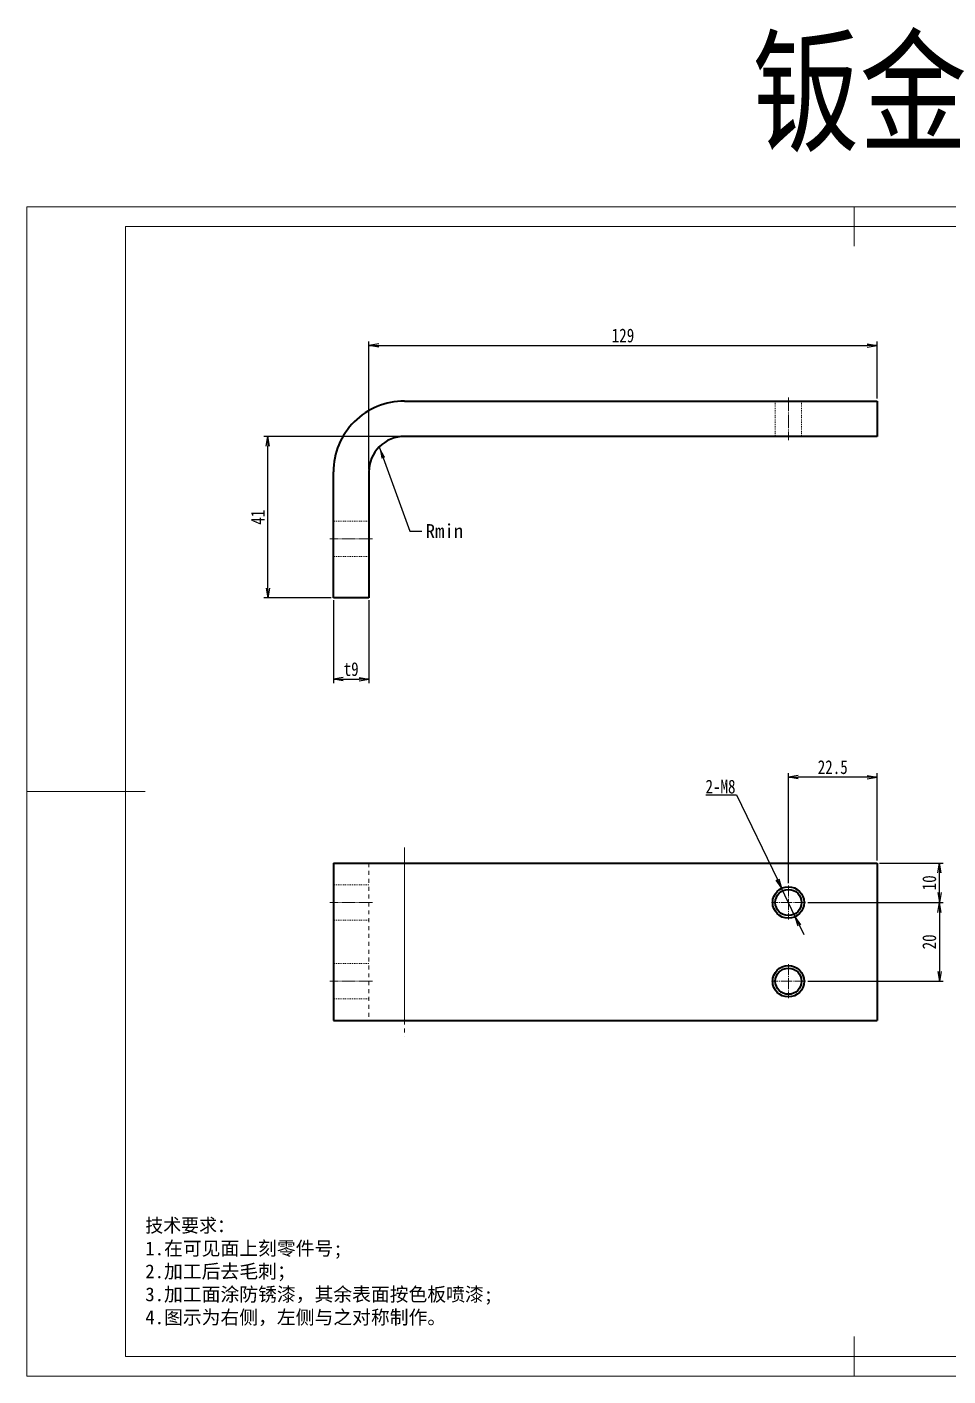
# Model space of a CAD drawing. Header units: millimetres. Extents: x -15766 to 80009, y -9701 to 15159.
# Drawn here: x -674.5 to -440.7, y 11131.7 to 11474.4 of the extents above; entities that cross this region are included whole.
import ezdxf

# ---------------------------------------------------------------- set-up
doc = ezdxf.new("R2010")
doc.units = ezdxf.units.MM
doc.linetypes.add('CENTER-HOKUTO_1', pattern=[16, 13, -1, 1, -1])
doc.linetypes.add('HIDDEN-HOKUTO_1', pattern=[2, 1, -1])
doc.layers.get('DEFPOINTS').update_dxf_attribs({"lineweight": 18})
for name, color, linetype, lineweight in [('AM_7', 2, 'CENTER-HOKUTO_1', 18), ('AM_HID', 1, 'HIDDEN-HOKUTO_1', 18), ('AM_VIS', 7, 'Continuous', 18), ('CDRAFT0', 7, 'Continuous', 18), ('DIM', 253, 'Continuous', 20), ('title_frame', 7, 'Continuous', 18), ('word_dim', 9, 'Continuous', 18), ('粗实线层_1', 7, 'Continuous', 15)]:
    doc.layers.add(name, color=color, linetype=linetype, lineweight=lineweight)
doc.styles.add('DIM', font='', dxfattribs={"width": 0.8})
doc.styles.get('DIM').set_extended_font_data('NSimSun')
doc.dimstyles.new('1-1', dxfattribs={"dimtxt": 3.5, "dimasz": 3, "dimexe": 1, "dimexo": 0, "dimgap": 1, "dimtad": 1, "dimdsep": 46, "dimtxsty": 'DIM', "dimblk": '_CAXARROW', "dimcen": 0, "dimdle": 6, "dimclrd": 256, "dimclre": 256, "dimclrt": 3, "dimazin": 2, "dimtfac": 0.707107, "dimtmove": 0, "dimatfit": 3, "dimfxl": 0, "dimfrac": 2, "dimtolj": 1, "dimarcsym": 0})
doc.dimstyles.new('1-1$0', dxfattribs={"dimtxt": 3.5, "dimasz": 2.5, "dimexe": 1, "dimexo": 0.625, "dimgap": 0.8, "dimtad": 1, "dimdsep": 46, "dimtxsty": 'DIM', "dimblk": 'OPEN', "dimcen": 0, "dimdle": 5, "dimclrd": 256, "dimclre": 256, "dimclrt": 3, "dimazin": 3, "dimtfac": 0.5, "dimtmove": 0, "dimatfit": 3, "dimldrblk": 'OPEN', "dimfxl": 0, "dimtolj": 1, "dimarcsym": 0})
doc.dimstyles.new('1-1$3', dxfattribs={"dimtxt": 3.5, "dimasz": 2.5, "dimexe": 1, "dimexo": 0.625, "dimgap": 0.3, "dimtad": 1, "dimtih": 1, "dimtoh": 1, "dimdsep": 46, "dimtxsty": 'DIM', "dimblk": 'OPEN', "dimcen": 0, "dimdle": 5, "dimclrd": 256, "dimclre": 256, "dimclrt": 3, "dimazin": 3, "dimtfac": 0.5, "dimtmove": 0, "dimatfit": 3, "dimldrblk": 'OPEN', "dimfxl": 0, "dimtolj": 1, "dimarcsym": 0})

# ---------------------------------------------------------------- blocks, each defined once
blk = doc.blocks.new('*X3')
at = {"layer": 'CDRAFT0'}
for p, q in [((420, 297), (0, 297)), ((0, 297), (0, 0)), ((420, 0), (420, 297)), ((0, 0), (420, 0))]:
    blk.add_line(p, q, dxfattribs=at)
at = {"layer": '粗实线层_1'}
for p, q in [((210, 297), (210, 287)), ((415, 292), (25, 292)), ((25, 292), (25, 5)), ((415, 5), (415, 292)), ((0, 148.5), (30, 148.5)), ((420, 148.5), (410, 148.5)), ((210, 0), (210, 10)), ((25, 5), (415, 5))]:
    blk.add_line(p, q, dxfattribs=at)
blk = doc.blocks.new('_OPEN')
at = {"color": 0, "linetype": 'ByBlock', "lineweight": -2}
for p, q in [((-1, 0.166667), (0, 0)), ((-1, -0.166667), (0, 0)), ((0, 0), (-1, 0))]:
    blk.add_line(p, q, dxfattribs=at)
blk = doc.blocks.new('*D263')
at = {"layer": 'DEFPOINTS', "color": 0, "transparency": 16777216}
for p in [(-596.71, 11329.39), (-587.71, 11329.39), (-587.71, 11308.73)]:
    blk.add_point(p, dxfattribs=at)
at = {"layer": 'DIM', "linetype": 'Continuous', "lineweight": -2, "transparency": 16777216}
for p, q in [((-596.71, 11328.77), (-596.71, 11307.73)), ((-587.71, 11328.77), (-587.71, 11307.73)), ((-594.21, 11308.73), (-590.21, 11308.73))]:
    blk.add_line(p, q, dxfattribs=at)
at = {"layer": 'DIM', "lineweight": -2, "transparency": 16777216, "xscale": 2.5, "yscale": 2.5, "zscale": 2.5, "rotation": 180}
blk.add_blockref('_OPEN', (-596.71, 11308.73), dxfattribs=at)
at = {"layer": 'DIM', "lineweight": -2, "transparency": 16777216, "xscale": 2.5, "yscale": 2.5, "zscale": 2.5}
blk.add_blockref('_OPEN', (-587.71, 11308.73), dxfattribs=at)
at = {"layer": 'DIM', "color": 3, "transparency": 16777216, "insert": (-592.21, 11311.28), "char_height": 3.5, "attachment_point": 5, "style": 'DIM'}
blk.add_mtext('\\A1;t9', dxfattribs=at)
blk = doc.blocks.new('*D264')
at = {"layer": 'DEFPOINTS', "color": 0, "transparency": 16777216}
for p in [(-613.39, 11370.39), (-578.71, 11370.39), (-596.71, 11329.39)]:
    blk.add_point(p, dxfattribs=at)
at = {"layer": 'DIM', "linetype": 'Continuous', "lineweight": -2, "transparency": 16777216}
for p, q in [((-579.33, 11370.39), (-614.39, 11370.39)), ((-613.39, 11331.89), (-613.39, 11367.89)), ((-597.33, 11329.39), (-614.39, 11329.39))]:
    blk.add_line(p, q, dxfattribs=at)
at = {"layer": 'DIM', "lineweight": -2, "transparency": 16777216, "xscale": 2.5, "yscale": 2.5, "zscale": 2.5}
for p, rotation in [((-613.39, 11370.39), 90), ((-613.39, 11329.39), 270)]:
    blk.add_blockref('_OPEN', p, dxfattribs=dict(at, rotation=rotation))
at = {"layer": 'DIM', "color": 3, "transparency": 16777216, "insert": (-615.94, 11349.89), "char_height": 3.5, "attachment_point": 5, "rotation": 90, "style": 'DIM'}
blk.add_mtext('\\A1;41', dxfattribs=at)
blk = doc.blocks.new('*D265')
at = {"layer": 'DEFPOINTS', "color": 0, "transparency": 16777216}
for p in [(-458.71, 11393.47), (-458.71, 11379.39), (-587.71, 11361.39)]:
    blk.add_point(p, dxfattribs=at)
at = {"layer": 'DIM', "linetype": 'Continuous', "lineweight": -2, "transparency": 16777216}
for p, q in [((-587.71, 11362.02), (-587.71, 11394.47)), ((-585.21, 11393.47), (-461.21, 11393.47)), ((-458.71, 11380.02), (-458.71, 11394.47))]:
    blk.add_line(p, q, dxfattribs=at)
at = {"layer": 'DIM', "lineweight": -2, "transparency": 16777216, "xscale": 2.5, "yscale": 2.5, "zscale": 2.5, "rotation": 180}
blk.add_blockref('_OPEN', (-587.71, 11393.47), dxfattribs=at)
at = {"layer": 'DIM', "lineweight": -2, "transparency": 16777216, "xscale": 2.5, "yscale": 2.5, "zscale": 2.5}
blk.add_blockref('_OPEN', (-458.71, 11393.47), dxfattribs=at)
at = {"layer": 'DIM', "color": 3, "transparency": 16777216, "insert": (-523.21, 11396.02), "char_height": 3.5, "attachment_point": 5, "style": 'DIM'}
blk.add_mtext('\\A1;129', dxfattribs=at)
blk = doc.blocks.new('_CAXARROW')
blk.add_hatch(color=0).paths.add_polyline_path([(0, 0), (-1, 0.125), (-1, -0.125)], flags=0)
blk = doc.blocks.new('*D271')
at = {"layer": 'DEFPOINTS', "color": 0, "transparency": 16777216}
for p in [(-481.21, 11283.83), (-458.71, 11262.02), (-481.21, 11256.34)]:
    blk.add_point(p, dxfattribs=at)
at = {"layer": 'DIM', "linetype": 'Continuous', "lineweight": -2, "transparency": 16777216}
for p, q in [((-481.21, 11256.97), (-481.21, 11284.83)), ((-461.21, 11283.83), (-478.71, 11283.83)), ((-458.71, 11262.65), (-458.71, 11284.83))]:
    blk.add_line(p, q, dxfattribs=at)
at = {"layer": 'DIM', "lineweight": -2, "transparency": 16777216, "xscale": 2.5, "yscale": 2.5, "zscale": 2.5, "rotation": 180}
blk.add_blockref('_OPEN', (-481.21, 11283.83), dxfattribs=at)
at = {"layer": 'DIM', "lineweight": -2, "transparency": 16777216, "xscale": 2.5, "yscale": 2.5, "zscale": 2.5}
blk.add_blockref('_OPEN', (-458.71, 11283.83), dxfattribs=at)
at = {"layer": 'DIM', "color": 3, "transparency": 16777216, "insert": (-469.96, 11286.38), "char_height": 3.5, "attachment_point": 5, "style": 'DIM'}
blk.add_mtext('\\A1;22.5', dxfattribs=at)
blk = doc.blocks.new('*D272')
at = {"layer": 'DEFPOINTS', "color": 0, "transparency": 16777216}
for p in [(-458.71, 11262.02), (-442.89, 11262.02), (-476.89, 11252.02)]:
    blk.add_point(p, dxfattribs=at)
at = {"layer": 'DIM', "linetype": 'Continuous', "lineweight": -2, "transparency": 16777216}
for p, q in [((-458.08, 11262.02), (-441.89, 11262.02)), ((-442.89, 11254.52), (-442.89, 11259.52)), ((-476.26, 11252.02), (-441.89, 11252.02))]:
    blk.add_line(p, q, dxfattribs=at)
at = {"layer": 'DIM', "lineweight": -2, "transparency": 16777216, "xscale": 2.5, "yscale": 2.5, "zscale": 2.5}
for p, rotation in [((-442.89, 11262.02), 90), ((-442.89, 11252.02), 270)]:
    blk.add_blockref('_OPEN', p, dxfattribs=dict(at, rotation=rotation))
at = {"layer": 'DIM', "color": 3, "transparency": 16777216, "insert": (-445.44, 11257.02), "char_height": 3.5, "attachment_point": 5, "rotation": 90, "style": 'DIM'}
blk.add_mtext('\\A1;10', dxfattribs=at)
blk = doc.blocks.new('*D273')
at = {"layer": 'DEFPOINTS', "color": 0, "transparency": 16777216}
for p in [(-476.89, 11252.02), (-476.89, 11232.02), (-442.89, 11232.02)]:
    blk.add_point(p, dxfattribs=at)
at = {"layer": 'DIM', "linetype": 'Continuous', "lineweight": -2, "transparency": 16777216}
for p, q in [((-476.26, 11252.02), (-441.89, 11252.02)), ((-442.89, 11249.52), (-442.89, 11234.52)), ((-476.26, 11232.02), (-441.89, 11232.02))]:
    blk.add_line(p, q, dxfattribs=at)
at = {"layer": 'DIM', "lineweight": -2, "transparency": 16777216, "xscale": 2.5, "yscale": 2.5, "zscale": 2.5}
for p, rotation in [((-442.89, 11252.02), 90), ((-442.89, 11232.02), 270)]:
    blk.add_blockref('_OPEN', p, dxfattribs=dict(at, rotation=rotation))
at = {"layer": 'DIM', "color": 3, "transparency": 16777216, "insert": (-445.44, 11242.02), "char_height": 3.5, "attachment_point": 5, "rotation": 90, "style": 'DIM'}
blk.add_mtext('\\A1;20', dxfattribs=at)
blk = doc.blocks.new('*D274')
at = {"layer": 'DEFPOINTS', "color": 0, "transparency": 16777216}
for p in [(-482.94, 11255.63), (-479.48, 11248.42)]:
    blk.add_point(p, dxfattribs=at)
at = {"layer": 'DIM', "linetype": 'Continuous', "lineweight": -2, "transparency": 16777216}
for p, q in [((-502.21, 11279.39), (-494.36, 11279.39)), ((-494.36, 11279.39), (-484.02, 11257.88)), ((-479.48, 11248.42), (-482.94, 11255.63)), ((-478.39, 11246.16), (-477.31, 11243.91))]:
    blk.add_line(p, q, dxfattribs=at)
at = {"layer": 'DIM', "lineweight": -2, "transparency": 16777216, "xscale": 2.5, "yscale": 2.5, "zscale": 2.5}
for p, rotation in [((-482.94, 11255.63), 295.662792413064), ((-479.48, 11248.42), 115.6627924130641)]:
    blk.add_blockref('_OPEN', p, dxfattribs=dict(at, rotation=rotation))
at = {"layer": 'DIM', "color": 3, "transparency": 16777216, "insert": (-498.45, 11281.44), "char_height": 3.5, "attachment_point": 5, "style": 'DIM'}
blk.add_mtext('\\A1;2-M8', dxfattribs=at)

msp = doc.modelspace()

# ---------------------------------------------------------------- linework, layer by layer
at = {"color": 7, "lineweight": 13}
msp.add_line((-578.70912, 11262.02136), (-578.70912, 11222.02136), dxfattribs=at)
at = {"layer": 'AM_7', "color": 2, "lineweight": 13, "ltscale": 0.270013}
msp.add_line((-481.20965, 11380.29211), (-481.20965, 11369.49158), dxfattribs=at)
at = {"layer": 'AM_7', "color": 2, "lineweight": 13, "ltscale": 0.270007}
for p, q in [((-586.80974, 11344.39209), (-597.61004, 11344.39209)), ((-586.8097, 11252.02142), (-597.61, 11252.02142)), ((-586.8097, 11232.02142), (-597.61, 11232.02142))]:
    msp.add_line(p, q, dxfattribs=at)
at = {"layer": 'AM_7', "color": 2, "lineweight": 13}
msp.add_line((-578.70912, 11266.02142), (-578.70912, 11218.02075), dxfattribs=at)
at = {"layer": 'AM_7', "color": 2, "lineweight": 13, "ltscale": 0.216028}
for p, q in [((-481.20961, 11256.3418), (-481.20961, 11247.70068)), ((-476.8888, 11252.02124), (-485.52992, 11252.02124)), ((-481.20961, 11236.3418), (-481.20961, 11227.70068)), ((-476.8888, 11232.02124), (-485.52992, 11232.02124))]:
    msp.add_line(p, q, dxfattribs=at)
at = {"layer": 'AM_HID', "color": 1, "lineweight": 13, "ltscale": 0.225}
for p, q in [((-484.53289, 11379.39209), (-484.53289, 11370.39209)), ((-484.53289, 11379.39209), (-484.53289, 11370.39209)), ((-477.88592, 11379.39209), (-477.88592, 11370.39209)), ((-477.88592, 11379.39209), (-477.88592, 11370.39209)), ((-587.70916, 11348.89209), (-596.70916, 11348.89209)), ((-587.70916, 11348.89209), (-596.70916, 11348.89209)), ((-587.70916, 11339.89209), (-596.70916, 11339.89209)), ((-587.70916, 11339.89209), (-596.70916, 11339.89209)), ((-587.70912, 11256.52142), (-596.70912, 11256.52142)), ((-587.70912, 11247.52142), (-596.70912, 11247.52142)), ((-587.70912, 11236.52142), (-596.70912, 11236.52142)), ((-587.70912, 11227.52142), (-596.70912, 11227.52142))]:
    msp.add_line(p, q, dxfattribs=at)
at = {"layer": 'AM_HID', "color": 1, "lineweight": 13}
for p, q in [((-587.70912, 11262.02142), (-587.70912, 11222.02142)), ((-578.70912, 11262.02136), (-578.70912, 11222.02136))]:
    msp.add_line(p, q, dxfattribs=at)
at = {"layer": 'AM_VIS', "color": 0, "lineweight": 35}
for p, q in [((-578.70916, 11379.39209), (-458.70965, 11379.39209)), ((-458.70965, 11370.39209), (-578.70916, 11370.39209)), ((-596.70916, 11329.39209), (-596.70916, 11361.39209)), ((-587.70916, 11361.39209), (-587.70916, 11329.39209)), ((-596.70912, 11262.02142), (-596.70912, 11222.02142)), ((-578.70912, 11262.02136), (-458.70912, 11262.02124)), ((-458.70912, 11262.02124), (-458.70961, 11222.02124)), ((-578.70912, 11222.02136), (-458.70961, 11222.02124))]:
    msp.add_line(p, q, dxfattribs=at)
at = {"layer": 'AM_VIS', "color": 0, "lineweight": 35, "ltscale": 0.225}
for p, q in [((-458.70965, 11379.39209), (-458.70965, 11370.39209)), ((-587.70916, 11329.39209), (-596.70916, 11329.39209))]:
    msp.add_line(p, q, dxfattribs=at)
at = {"layer": 'AM_VIS', "color": 0, "lineweight": 35, "ltscale": 0.45}
for p, q in [((-596.70912, 11262.02142), (-578.70912, 11262.02136)), ((-596.70912, 11222.02142), (-578.70912, 11222.02136))]:
    msp.add_line(p, q, dxfattribs=at)
at = {"layer": 'AM_VIS', "color": 0, "lineweight": 35}
for centre, radius in [((-481.20936, 11252.02124), 4), ((-481.20961, 11252.02124), 3.3235), ((-481.20912, 11232.02124), 4), ((-481.20961, 11232.02124), 3.3235)]:
    msp.add_circle(centre, radius, dxfattribs=at)
for radius in [18, 9]:
    msp.add_arc((-578.70916, 11361.39209), radius, 90.0000162, 180.0000223, dxfattribs=at)

# ---------------------------------------------------------------- block references
at = {"layer": 'title_frame'}
msp.add_blockref('*X3', (-674.5075, 11131.74841), dxfattribs=at)

# ---------------------------------------------------------------- texts
at = {"layer": 'DIM', "insert": (-490.41693, 11470.44665), "char_height": 25, "width": 104.980501, "attachment_point": 1, "style": 'DIM'}
msp.add_mtext('{\\C3;钣金}', dxfattribs=at)
at = {"layer": 'DIM', "color": 3, "insert": (-573.30836, 11348.12672), "char_height": 3.5, "attachment_point": 1}
msp.add_mtext('\\A1;Rmin', dxfattribs=at)
at = {"layer": 'word_dim', "linetype": 'Continuous', "ltscale": 4, "insert": (-644.47312, 11171.75392), "char_height": 3.5, "width": 139.6035818, "attachment_point": 1}
msp.add_mtext('{\\C3;技术要求：\\P\\fNSimSun|b0|i0|c134|p49;1\\fSimSun|b0|i0|c134|p49;.在可见面上刻零件号;\\P2.加工后去毛刺；\\P3.加工面涂防锈漆，其余表面按色板喷漆;\\P\\fNSimSun|b0|i0|c134|p49;4\\fSimSun|b0|i0|c134|p49;.图示为右侧，左侧与之对称制作。\\P         }', dxfattribs=at)

# ---------------------------------------------------------------- dimensions: what is measured, and where the dimension line sits
at = {"layer": 'DIM'}
for base, p1, p2, picture, middle in [((-458.70965, 11393.46554), (-587.70916, 11361.39209), (-458.70965, 11379.39209), '*D265', (-523.2094, 11396.01554)), ((-481.20961, 11283.83124), (-458.70912, 11262.02124), (-481.20961, 11256.3418), '*D271', (-469.95936, 11286.38124))]:
    dim = msp.add_linear_dim(base=base, p1=p1, p2=p2, dimstyle='1-1$0', dxfattribs=at)
    dim.commit()
    dim.dimension.update_dxf_attribs({"geometry": picture, "text_midpoint": middle})
for base, p1, p2, picture, middle in [((-613.38702, 11370.39209), (-596.70916, 11329.39209), (-578.70916, 11370.39209), '*D264', (-615.93702, 11349.89209)), ((-442.88764, 11262.02124), (-476.8888, 11252.02124), (-458.70912, 11262.02124), '*D272', (-445.43764, 11257.02124)), ((-442.88764, 11232.02124), (-476.8888, 11252.02124), (-476.8888, 11232.02124), '*D273', (-445.43764, 11242.02124))]:
    dim = msp.add_linear_dim(base=base, p1=p1, p2=p2, angle=90, dimstyle='1-1$0', dxfattribs=at)
    dim.commit()
    dim.dimension.update_dxf_attribs({"geometry": picture, "text_midpoint": middle})
dim = msp.add_linear_dim(base=(-587.70916, 11308.73136), p1=(-596.70916, 11329.39209), p2=(-587.70916, 11329.39209), dimstyle='1-1$0', override={"dimpost": 't<>'}, dxfattribs=at)
dim.commit()
dim.dimension.update_dxf_attribs({"geometry": '*D263', "text_midpoint": (-592.20916, 11311.28136)})
dim = msp.add_diameter_dim_2p(p1=(-479.47707, 11248.41581), p2=(-482.94166, 11255.62667), dimstyle='1-1$3', override={"dimpost": '2-M<>'}, dxfattribs=at)
dim.commit()
dim.dimension.update_dxf_attribs({"geometry": '*D274', "text_midpoint": (-498.44528, 11279.39131), "dimtype": 163})

# ---------------------------------------------------------------- leaders
at = {"layer": 'DIM', "annotation_type": 0, "has_hookline": 1, "hookline_direction": 0, "text_width": 10.5}
msp.add_leader([(-585.07312, 11367.75605), (-577.30836, 11346.37672), (-574.30836, 11346.37672)], dimstyle='1-1', override={"dimgap": 1, "dimtad": 0}, dxfattribs=at)

doc.saveas('drawing.dxf')
